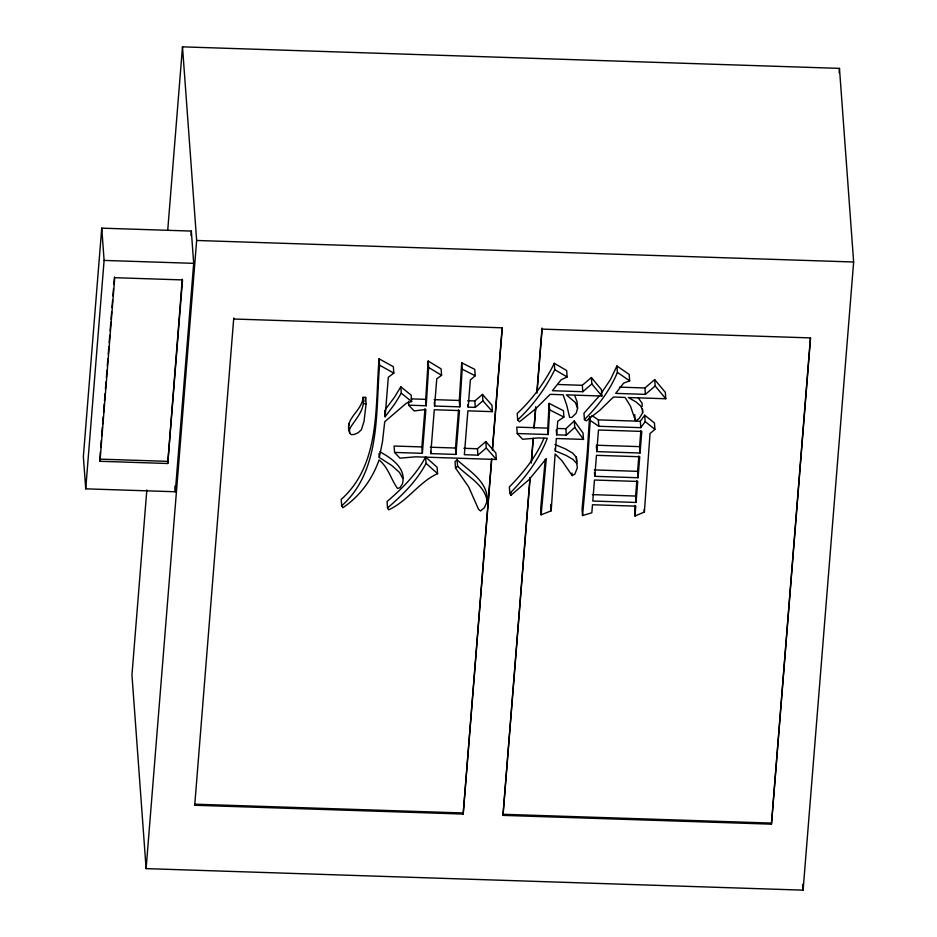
<?xml version="1.0" encoding="UTF-8"?>
<svg xmlns="http://www.w3.org/2000/svg" width="937" height="937" viewBox="0 0 937 937"><rect width="100%" height="100%" fill="white"/><g stroke="black" fill="none" stroke-linecap="round" stroke-linejoin="round"><path stroke-width="1.41" d="M545.275 459.317L540.672 508.428L541.141 514.823L551.179 510.817L555.114 453.965L561.931 460.688L572.156 475.586L574.861 474.122L577.297 468.008L576.302 457.174L572.659 453.11L565.62 449.01L554.891 444.478M547.782 428.139L516.767 427.12L517.236 433.526L548.25 434.534L547.782 428.139L549.129 403.402L563.442 410.687L563.91 417.082L557.738 421.217L556.648 434.815L566.346 435.131L574.744 427.354L574.276 420.947L565.878 428.724L557.562 428.455M548.25 434.534L549.597 409.809L549.129 403.402M634.853 505.406L634.981 516.041L644.375 512.012L650.044 433.538L654.904 429.357L654.436 422.962L644.703 415.208L640.322 421.263L640.791 427.659L598.802 426.288L590.193 420.432L589.912 416.59M402.84 478.479L399.443 472.4L391.736 465.49L379.262 457.49L382.472 441.807L384.732 421.744L406.307 403.25L411.624 401.563L411.156 395.168L400.813 386.782L401.282 393.177L394.934 403.66L385.13 416.801L388.305 377.271L393.821 373.113L393.353 366.707L379.098 358.812C375.046 406.236 380.621 464.295 341.22 499.409L341.689 505.816L342.837 507.713C359.855 496.387 372.34 479.17 379.063 459.962C388.387 467.387 390.987 479.393 397.499 488.446L399.994 487.673L402.395 483.96C406.693 468.359 391.713 458.287 379.93 451.821M379.098 358.812L379.567 365.207C375.514 412.643 381.09 470.702 341.689 505.816M408.45 401.352L408.731 405.194L426.183 405.756L425.714 399.361L428.15 361.038L441.116 368.897L441.585 375.292L436.771 378.853L434.581 406.037L459.786 406.857L462.164 369.155L461.695 362.76L474.766 369.377L475.235 375.784L470.362 379.953L468.184 407.138L475.293 407.372L482.942 400.813L482.473 394.407L474.825 400.966L467.715 400.743M426.183 405.756L428.619 367.445L428.15 361.038M459.786 406.857L459.317 400.462L461.695 362.76M589.549 416.883L587.265 452.653L582.076 509.166L582.545 515.561L591.833 512.773L592.489 504.738L635.778 506.156L634.981 516.041M590.193 420.432L587.733 459.06L582.545 515.561M101.746 228.148L83.358 456.565L85.724 488.833L175.313 491.761L193.69 263.344L191.335 231.076L101.746 228.148L104.101 260.416L85.724 488.833M99.966 461.285L114.736 277.692L182.528 279.917L167.746 463.499L99.966 461.285L100.388 451.845M100.739 447.476L101.325 440.191M101.676 435.822L102.379 427.073M102.613 424.156L103.199 416.871M103.562 412.503L104.265 403.765M104.499 400.849L105.085 393.563M105.436 389.195L106.022 381.909M106.373 377.541L106.959 370.244M107.31 365.875L107.896 358.59M108.247 354.221L108.833 346.936M109.184 342.567L109.77 335.282M110.121 330.913L110.824 322.164M111.058 319.248L111.644 311.962M111.995 307.594L112.581 300.308M112.932 295.94L113.518 288.655M113.869 284.286L114.455 277.001M146.84 489.91L131.953 675.003L146.113 868.622L803.103 890.15L853.642 261.997L839.47 68.378L182.492 46.85L167.711 230.49M167.746 463.499L182.246 279.214M190.984 235.445L191.335 231.076M146.113 868.622L196.653 240.469L182.492 46.85M491.761 458.837L463.183 814.054L194.709 805.258L233.758 317.936M421.884 446.926L394.102 446.024L394.571 452.419L422.353 453.332L421.884 446.926L424.965 408.731M422.353 453.332L425.878 409.469L414.107 410.945L408.731 405.194M430.751 453.602L434.288 409.738L459.481 410.57L455.956 454.433L430.751 453.602L430.563 451.048M455.956 454.433L455.487 448.027L458.556 409.832M463.183 814.054L491.562 459.212M492.382 449.022L502.103 328.184M492.464 450.1L502.302 327.809L233.84 319.013M542.031 328.032L542.113 329.11L810.575 337.906L771.456 824.162L502.982 815.366L529.967 477.987M531.373 460.524L533.13 438.68M534.067 427.038L535.706 406.658M536.995 390.635L541.914 329.496M502.982 815.366L530.166 477.612M531.338 463.054L533.329 438.305M534.149 428.115L535.788 407.724M536.96 393.165L542.113 329.11M576.77 463.581L573.128 459.505L566.089 455.405L555.36 450.873L556.355 438.516L583.493 439.406L583.025 433.011L574.276 420.947M594.772 476.324L596.459 455.323L639.748 456.741L638.062 477.741L594.772 476.324L594.491 472.482M596.764 451.611L598.497 429.989L641.786 431.407L640.053 453.028L596.764 451.611L596.389 446.492M636.071 502.455L637.757 481.442L594.468 480.025L592.781 501.037L636.071 502.455L635.602 496.048L636.844 480.646M638.062 477.741L637.593 471.346L638.835 455.932M640.053 453.028L639.584 446.633L640.861 430.774M771.456 824.162L810.376 338.292M839.119 72.746L839.47 68.378M541.141 514.823L546.306 458.626L529.077 479.592L510.97 495.251L509.833 493.366L509.365 486.959C523.303 472.693 536.187 456.834 543.94 438.293M365.149 401.446L365.629 397.393L363.041 397.311C362.244 411.273 343.61 418.605 349.794 433.304L351.375 434.663L354.561 434.381L358.262 432.648L361.424 429.65L364.024 421.381L366.098 403.788L365.629 397.393M574.967 396.199L577.11 401.844L577.579 408.239L576.208 413.158L571.98 417.352L569.626 417.433L566.791 405.416L563.114 394.758L550.183 394.336L535.402 409.036L519.473 421.826L517.681 419.905L517.212 413.51C532.474 399.174 545.053 382.097 554.294 363.31L566.674 370.537L567.131 376.932L561.076 379.836L552.42 390.694L582.791 391.689L591.833 383.936L591.376 377.541L582.322 385.294L557.738 384.486M349.091 429.872C354.561 419.682 365.746 410.289 363.041 397.311M487.17 501.295L484.382 507.702L480.552 510.981L478.584 509.365L468.582 486.748L455.511 468.043L455.042 461.648L457.127 459.856C469.308 471.206 488.61 482.04 487.17 501.295C484.897 485.179 468.031 476.781 457.596 466.251L457.127 459.856M619.474 387.133L644.949 387.965L654.694 379.614L655.162 386.009L645.417 394.36L615.691 393.388L623.644 383.116L629.664 380.844L629.196 374.437L616.921 365.98L610.491 379.473L600.722 394.09M616.921 365.98L617.389 372.387C610.034 390.354 598.111 405.99 584.43 419.624L586.269 420.912L599.926 410.219L613.454 397.03L625.084 397.417L630.531 406.26L635.11 419.729L636.176 420.69L639.28 418.324L642.63 412.854L642.571 409.598L640.592 405.979L636.059 401.95L628.317 397.522L665.797 398.752L665.329 392.345L654.694 379.614M554.294 363.31L554.763 369.717C545.521 388.492 532.942 405.569 517.681 419.905M425.609 456.963C416.297 474.532 402.008 488.727 387.051 501.529L387.508 507.936L388.656 509.833C407.501 501.307 419.12 481.958 437.567 473.653L437.099 467.247L425.609 456.963L426.077 463.358C416.766 480.927 402.477 495.123 387.508 507.936M400.813 386.782L394.465 397.253L385.482 409.305M640.791 427.659L645.171 421.603L644.703 415.208M598.93 396.339L583.962 413.217L584.43 419.624M509.833 493.366C525.634 477.542 539.232 459.212 547.302 438.223L538.26 437.93L522.6 439.277L517.236 433.526M463.885 448.308L477.448 448.753L485.799 441.596L495.896 453.075L496.364 459.47L415.595 456.823L399.935 458.17L394.571 452.419M455.511 468.043L457.596 466.251M482.473 394.407L491.972 405.252L492.44 411.648L467.879 410.839L464.354 454.703L477.917 455.148L486.268 447.991L485.799 441.596M196.653 240.469L853.642 261.997M104.101 260.416L193.69 263.344M591.376 377.541L601.413 389.628L601.882 396.035L566.346 394.864L575.435 402.605L577.579 408.239M411.179 398.881L425.714 399.361M434.112 399.642L459.317 400.462M363.509 403.706L366.098 403.788M591.879 415.489L598.333 419.881L640.322 421.263M596.295 445.216L639.584 446.633M430.282 447.207L455.487 448.027M594.304 469.917L637.593 471.346M99.802 459.13L167.594 461.355M592.313 494.631L635.602 496.048M463.101 812.976L194.638 804.18L194.709 805.258M502.911 814.288L771.374 823.084M462.164 369.155L475.235 375.784M549.597 409.809L563.91 417.082M379.567 365.207L393.821 373.113M554.763 369.717L567.131 376.932M428.619 367.445L441.585 375.292M617.389 372.387L629.664 380.844M645.171 421.603L654.904 429.357M401.282 393.177L411.624 401.563M638.308 397.967L642.103 403.203L642.161 406.459M426.077 463.358L437.567 473.653M486.268 447.991L496.364 459.47M482.942 400.813L492.44 411.648M655.162 386.009L665.797 398.752M591.833 383.936L601.882 396.035M574.744 427.354L583.493 439.406M348.623 423.465L349.091 425.761M576.302 457.174L576.829 461.613M802.669 884.329L803.103 890.15M644.949 387.965L645.417 394.36M642.349 409.012L642.63 412.854M644.188 509.459L644.375 512.012M634.747 414.611L635.11 419.729M598.333 419.881L598.802 426.288M582.322 385.294L582.791 391.689M571.968 473.021L572.156 475.586M565.878 428.724L566.346 435.131M556.273 429.696L556.648 434.815M555.172 448.319L555.36 450.873M550.71 504.422L551.179 510.817M510.782 492.698L510.97 495.251M474.825 400.966L475.293 407.372M477.448 448.753L477.917 455.148M467.996 404.573L468.184 407.138M434.299 402.196L434.581 406.037M384.662 410.406L385.13 416.801M378.981 453.649L379.262 457.49M349.419 428.174L349.794 433.304M174.903 486.151L175.313 491.761"/></g></svg>
